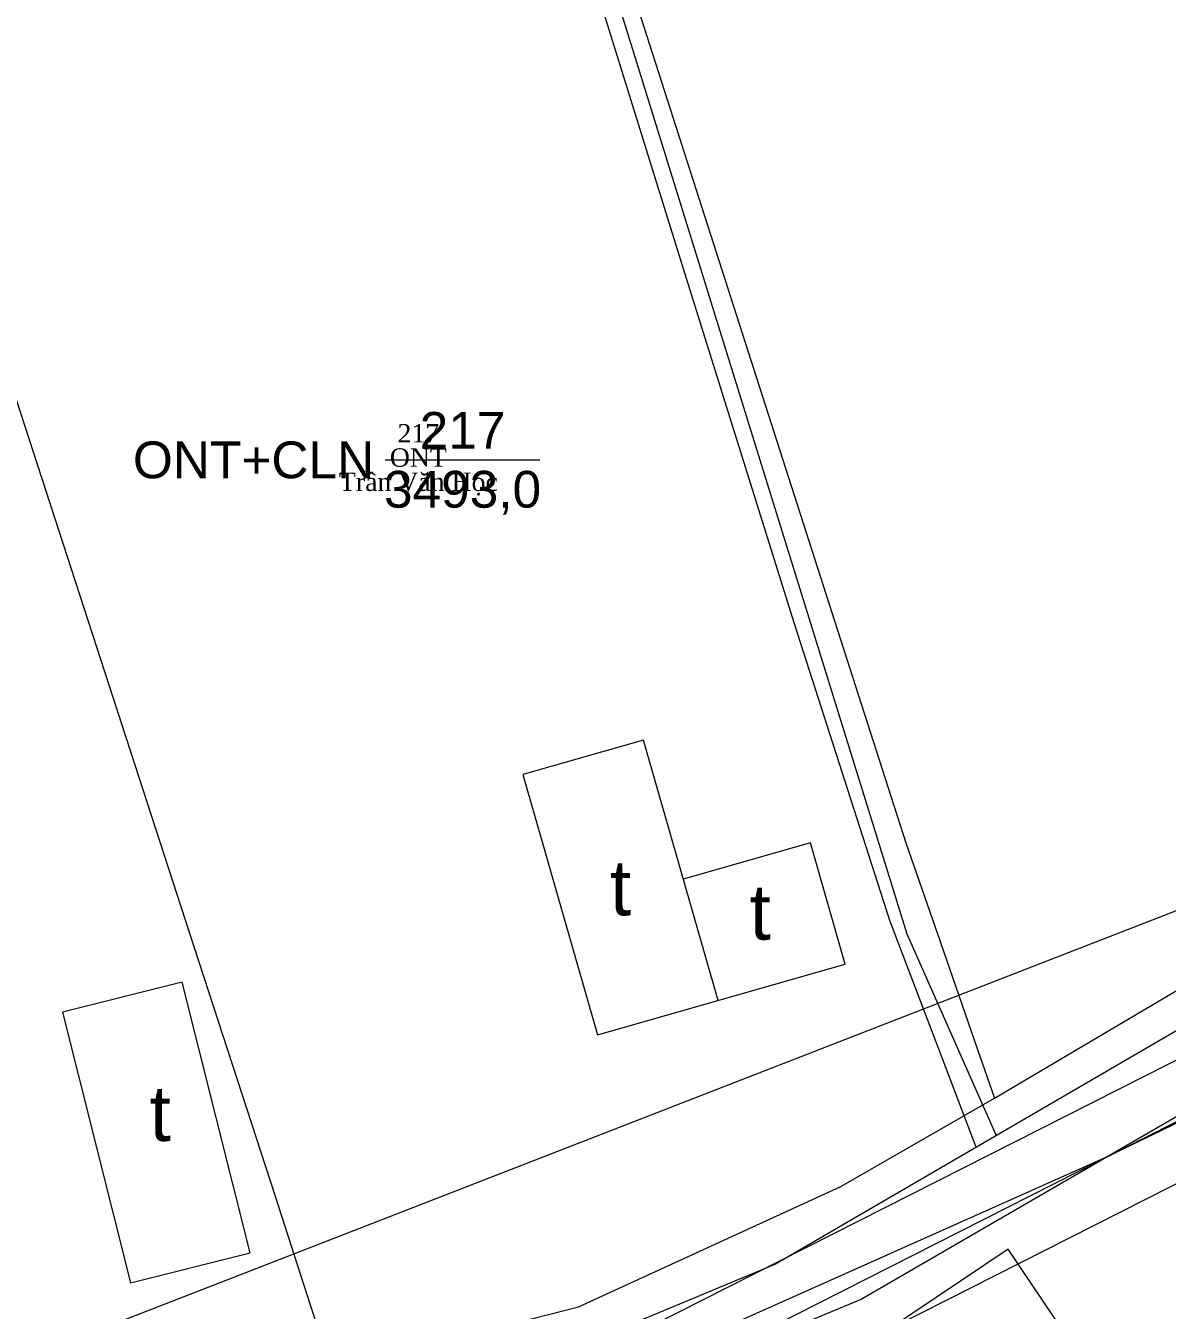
# Model space of a CAD drawing. Header units: metres. Extents: x 0 to 551036, y 0 to 1845929.
# Drawn here: x 547972.4 to 548034.5, y 1842172.9 to 1842242.7 of the extents above; entities that cross this region are included whole.
import ezdxf
from ezdxf.enums import TextEntityAlignment as Align

# ---------------------------------------------------------------- set-up
doc = ezdxf.new("R2010")
doc.units = ezdxf.units.M
doc.header["$MEASUREMENT"] = 0
doc.layers.get('Defpoints').update_dxf_attribs({"lineweight": 0})
for name, color, linetype, lineweight in [('BD HH1 KEM TMB$0$chamnha', 7, 'Continuous', 0), ('BD HH1 KEM TMB$0$Duong BT', 7, 'Continuous', 0), ('BD HH1 KEM TMB$0$duongdat', 7, 'Continuous', 0), ('BD HH1 KEM TMB$0$duongdaydien', 7, 'Continuous', 0), ('BD HH1 KEM TMB$0$Line7', 7, 'Continuous', 0), ('BD HH1 KEM TMB$0$nha', 7, 'Continuous', 0), ('BD HH1 KEM TMB$0$tuong_ke', 7, 'Continuous', 0), ('Level 10', 7, 'Continuous', 0), ('Level 13', 7, 'Continuous', 0), ('Level 15', 7, 'Continuous', 0), ('Level 2', 7, 'Continuous', 0), ('Level 4', 7, 'Continuous', 0)]:
    doc.layers.add(name, color=color, linetype=linetype, lineweight=lineweight)
doc.styles.add('BD HH1 KEM TMB$0$chamnha', font='', dxfattribs={"height": 4})
doc.styles.add('Style-Arial', font='arial.ttf')
doc.styles.add('Style-Times New Roman', font='times.ttf')
doc.styles.get('BD HH1 KEM TMB$0$chamnha').set_extended_font_data('.VnArial')

# ---------------------------------------------------------------- blocks, each defined once
blk = doc.blocks.new('N_THUA_180')
at = {"layer": 'Level 13', "color": 2, "linetype": 'Continuous', "lineweight": 0}
blk.add_line((-1.803, 0), (6.606, 0), dxfattribs=at)
at = {"layer": 'Level 13', "color": 5, "linetype": 'Continuous', "lineweight": 0, "style": 'Style-Arial'}
blk.add_text('217', height=2, dxfattribs=at).set_placement((2.402, 1.6), align=Align.MIDDLE_CENTER)
at = {"layer": 'Level 2', "color": 3, "linetype": 'Continuous', "lineweight": 0, "style": 'Style-Arial'}
blk.add_text('ONT+CLN', height=2, dxfattribs=at).set_placement((-2.403, 0), align=Align.MIDDLE_RIGHT)
at = {"layer": 'Level 4', "color": 1, "linetype": 'Continuous', "lineweight": 0, "style": 'Style-Arial'}
blk.add_text('3493,0', height=2, dxfattribs=at).set_placement((2.402, -1.6), align=Align.MIDDLE_CENTER)

msp = doc.modelspace()

# ---------------------------------------------------------------- linework, layer by layer
at = {"layer": 'BD HH1 KEM TMB$0$Duong BT', "flags": 128}
for points in [[(548163.05262, 1842242.22226), (548144.35329, 1842236.6833), (548125.85209, 1842229.82215), (548112.64722, 1842223.74606), (548090.86278, 1842210.00226), (548078.17316, 1842203.79712), (548062.7515, 1842198.3125), (548046.34727, 1842193.80114), (548039.67294, 1842190.80073), (548013.18762, 1842175.3711), (547999.18359, 1842169.53441), (547975.13443, 1842162.80769), (547951.37286, 1842157.69947), (547934.5732, 1842152.40843), (547923.65701, 1842148.06913), (547913.56763, 1842143.74596), (547882.16112, 1842127.14156), (547861.23943, 1842116.0863), (547836.92666, 1842103.12755), (547817.1553, 1842095.11033), (547803.73474, 1842090.21182), (547768.76939, 1842084.73258), (547761.33418, 1842084.07215)], [(547681.26017, 1842072.93528), (547699.10232, 1842076.57018), (547723.97828, 1842078.70488), (547745.79867, 1842079.44154), (547773.83805, 1842081.73218), (547797.21618, 1842085.6897), (547814.85463, 1842089.85156), (547835.41684, 1842098.33658), (547869.71116, 1842116.90361), (547897.53485, 1842131.56689), (547920.72126, 1842143.4556), (547936.23878, 1842149.19294), (547958.20296, 1842155.26903), (547983.57021, 1842161.16768), (547999.12368, 1842165.67367), (548017.8166, 1842173.44892), (548041.63809, 1842187.25186), (548053.20134, 1842192.02133), (548079.68298, 1842200.05468), (548089.62857, 1842205.23817), (548114.39669, 1842220.8532), (548132.19091, 1842229.30058), (548152.58536, 1842236.3553), (548165.74311, 1842239.09384)]]:
    msp.add_lwpolyline(points, dxfattribs=at)
at = {"layer": 'BD HH1 KEM TMB$0$duongdat', "flags": 128}
for points in [[(548074.74921, 1842344.89869), (548018.10418, 1842296.74521), (547994.78597, 1842277.28558), (548004.02458, 1842245.92111), (548020.32097, 1842193.32258), (548025.18891, 1842182.36273)], [(548024.10443, 1842181.73094), (548019.41029, 1842194.05386), (548014.22181, 1842210.1797), (548008.17058, 1842229.52104), (548002.98209, 1842246.21147), (547995.73259, 1842268.91348), (547992.94064, 1842276.50591), (547978.99285, 1842264.05798), (547957.68771, 1842244.09291), (547940.91201, 1842228.57467), (547927.43154, 1842216.96557), (547916.76699, 1842205.67372), (547910.36826, 1842197.32312), (547910.17654, 1842193.86566), (547911.51859, 1842188.64453)]]:
    msp.add_lwpolyline(points, dxfattribs=at)
at = {"layer": 'BD HH1 KEM TMB$0$duongdaydien', "flags": 128}
msp.add_lwpolyline([(548039.29496, 1842196.27036), (547972.77183, 1842170.39802)], dxfattribs=at)
at = {"layer": 'BD HH1 KEM TMB$0$Line7', "color": 7, "flags": 128}
for points in [[(547244.75993, 1841942.61824), (547353.67218, 1841993.24214), (547454.85171, 1842006.55876), (547660.77425, 1842067.35435), (547814.77334, 1842095.50202), (547891.79164, 1842137.20629), (547999.58168, 1842168.55117), (548057.17261, 1842197.72398), (548110.3341, 1842221.87445), (548150.01338, 1842240.72661), (548178.72365, 1842245.05815), (548218.79285, 1842229.72757), (548265.29558, 1842214.16635), (548304.51484, 1842209.25956), (548346.56974, 1842211.63666)], [(547246.02445, 1841939.89777), (547354.51963, 1841990.32781), (547455.47598, 1842003.61505), (547661.47064, 1842064.43193), (547815.78218, 1842092.63671), (547892.93771, 1842134.41529), (548000.68788, 1842165.74858), (548058.47143, 1842195.01896), (548111.59832, 1842219.15371), (548150.89986, 1842237.82641), (548178.38974, 1842241.97382), (548217.78038, 1842226.90286), (548264.6268, 1842211.22663), (548304.41244, 1842206.24898), (548346.36613, 1842208.62036)], [(547247.28896, 1841937.17729), (547355.36708, 1841987.41347), (547456.10024, 1842000.67134), (547662.16704, 1842061.50952), (547816.79101, 1842089.7714), (547894.08378, 1842131.62429), (548001.79407, 1842162.94599), (548059.77025, 1842192.31394), (548112.86253, 1842216.43297), (548151.78634, 1842234.9262), (548178.05584, 1842238.8895), (548216.76791, 1842224.07815), (548263.95802, 1842208.28691), (548304.31004, 1842203.23841), (548346.16251, 1842205.60406)]]:
    msp.add_lwpolyline(points, dxfattribs=at)
at = {"layer": 'BD HH1 KEM TMB$0$nha', "flags": 128}
for points in [[(548010.06279, 1842189.70805), (548006.01266, 1842203.86051), (547999.4592, 1842201.98504), (548003.50933, 1842187.83259), (548016.96896, 1842191.68445)], [(548016.96896, 1842191.68445), (548015.08102, 1842198.28151), (548008.17485, 1842196.30512)]]:
    msp.add_lwpolyline(points, dxfattribs=at)
msp.add_lwpolyline([(547974.42746, 1842189.07469), (547978.11811, 1842174.36302), (547984.61836, 1842175.99371), (547980.92771, 1842190.70538), (547974.42746, 1842189.07469)], close=True, dxfattribs=at)
at = {"layer": 'BD HH1 KEM TMB$0$tuong_ke', "flags": 128}
msp.add_lwpolyline([(548030.1986, 1842169.70933), (548025.83299, 1842176.18047), (548019.3384, 1842171.82504)], dxfattribs=at)
at = {"layer": 'Defpoints', "color": 1, "flags": 128}
msp.add_lwpolyline([(548178.13192, 1842242.67943), (548144.35329, 1842236.6833), (548090.86278, 1842210.00226), (548031.21187, 1842181.21057), (547991.34695, 1842163.42067), (547892.93771, 1842134.41529), (547815.78218, 1842092.63671), (547694.35719, 1842072.65998), (547635.21894, 1842059.80952), (547405.07827, 1841990.93223), (547366.72636, 1841990.53063)], dxfattribs=at)
at = {"layer": 'Level 10', "color": 5, "linetype": 'Continuous', "lineweight": 0, "flags": 128}
for points in [[(547995.61, 1842275.04), (547998.9126, 1842264.764), (548002.8863, 1842252.3999), (548016.2566, 1842210.7987), (548020.28, 1842198.28), (548022.14, 1842192.92), (548024.17, 1842187.05), (548025.09, 1842184.39)], [(547963.39, 1842248.55), (547981.3336, 1842193.3608), (547985.98, 1842179.07), (547987.89, 1842173.17), (547989.04, 1842169.64)], [(548025.09, 1842184.39), (548040.21, 1842193.33), (548044.27, 1842195.73), (548054.2, 1842198.78), (548056.8872, 1842199.6058), (548075.71, 1842205.39), (548084.91, 1842209.56), (548091.11, 1842212.97)], [(547989.04, 1842169.64), (548000, 1842172.42), (548002.47, 1842173.05), (548016.73, 1842179.59), (548025.09, 1842184.39)]]:
    msp.add_lwpolyline(points, dxfattribs=at)

# ---------------------------------------------------------------- block references
at = {"layer": 'Level 2', "color": 3, "linetype": 'Continuous', "lineweight": 0}
msp.add_blockref('N_THUA_180', (547993.77157, 1842219.08996), dxfattribs=at)

# ---------------------------------------------------------------- texts
at = {"layer": 'BD HH1 KEM TMB$0$chamnha', "style": 'BD HH1 KEM TMB$0$chamnha'}
for p in [(548004.18036, 1842194.33347), (548011.76537, 1842193.01071), (547979.14862, 1842182.06836)]:
    msp.add_text('t', height=3, dxfattribs=at).set_placement(p)
at = {"layer": 'Level 15', "color": 2, "linetype": 'Continuous', "lineweight": 0, "insert": (547993.77157, 1842219.08996), "char_height": 1, "attachment_point": 5, "line_spacing_factor": 0.790495, "style": 'Style-Times New Roman'}
msp.add_mtext('217\\PONT\\PTrần Văn Học', dxfattribs=at)

doc.saveas('drawing.dxf')
